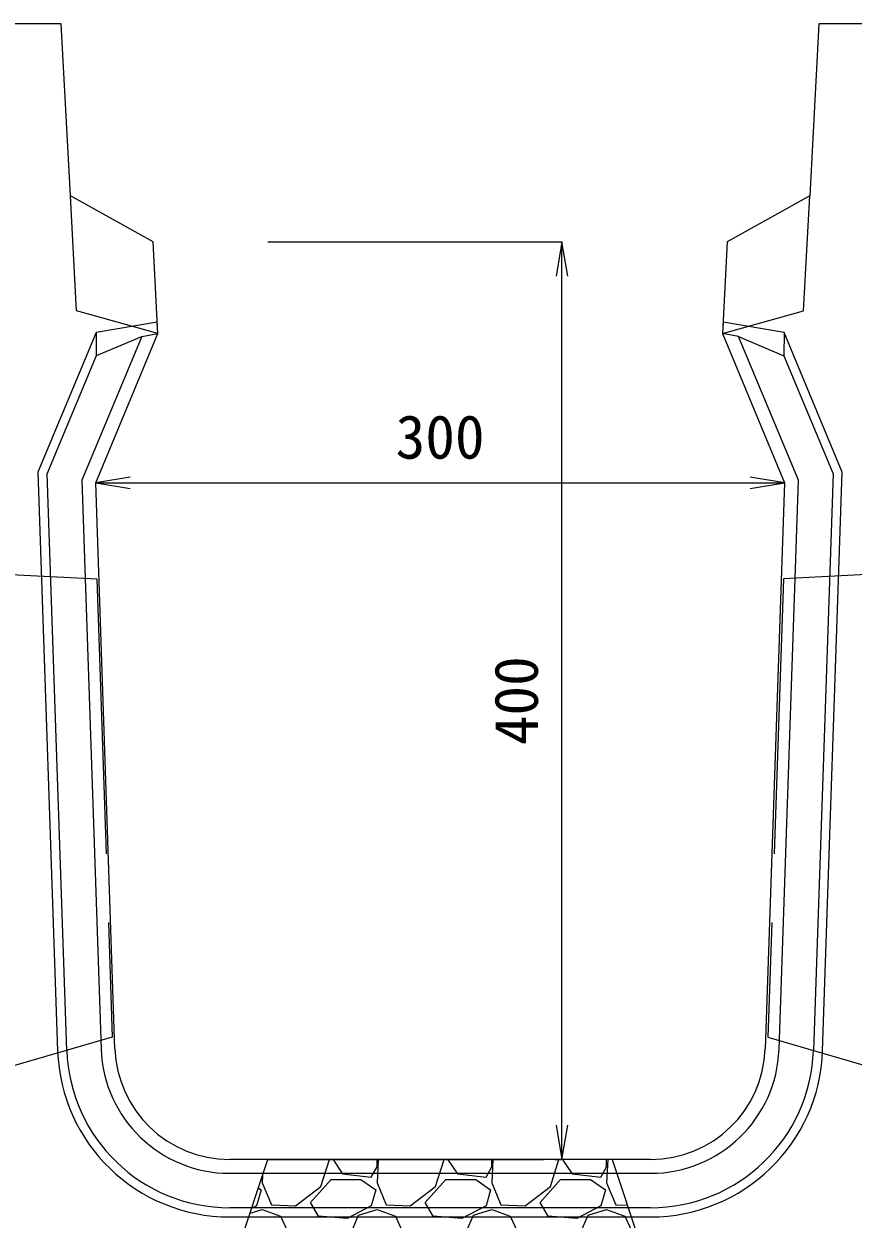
# Model space of a CAD drawing. Units: millimetres at full size, sheet at 1:20. Extents: x 0 to 23340, y -4498 to 8520.
# Drawn here: x 896 to 1257, y 4205 to 4726 of the extents above; entities that cross this region are included whole.
import ezdxf
from ezdxf.enums import TextEntityAlignment as Align

# ---------------------------------------------------------------- set-up
doc = ezdxf.new("R2010")
doc.units = ezdxf.units.MM
doc.header["$LTSCALE"] = 20
doc.linetypes.add('DASHED', pattern=[7.5, 6, -1.5])
for name, color, linetype, lineweight in [('HOLE', 7, 'DASHED', 13), ('KIJUN', 5, 'Continuous', 5), ('SUNPO', 3, 'Continuous', 13), ('ﾊｯﾁﾝｸﾞ', 7, 'Continuous', 5)]:
    doc.layers.add(name, color=color, linetype=linetype, lineweight=lineweight)
doc.styles.add('ＭＳ ゴシック', font='')
doc.styles.get('ＭＳ ゴシック').set_extended_font_data('MS Gothic')

# ---------------------------------------------------------------- blocks, each defined once
blk = doc.blocks.new('open_arrow')
at = {"color": 0, "linetype": 'Continuous', "lineweight": -2}
blk.add_lwpolyline([(7.5, 1.25), (0, 0), (7.5, -1.25)], dxfattribs=at)

msp = doc.modelspace()

# ---------------------------------------------------------------- linework, layer by layer
at = {"layer": 'HOLE'}
for points in [[(867.48, 4487.37), (927.9, 4484.39), (934.68, 4284.5), (867.48, 4264.97)], [(1287.48, 4487.37), (1227.07, 4484.39), (1220.29, 4284.5), (1287.48, 4264.97)]]:
    msp.add_lwpolyline(points, dxfattribs=at)
msp.add_lwpolyline([(1002.48, 4231.2), (1152.48, 4231.2), (1177.48, 4156.2), (977.48, 4156.2)], close=True, dxfattribs=at)
at = {"layer": 'KIJUN'}
for p, q in [((927.61, 4591.66), (927.73, 4581.53)), ((947.49, 4590), (954.48, 4591.2)), ((1207.48, 4590), (1200.48, 4591.2)), ((1227.36, 4591.66), (1227.24, 4581.53)), ((914.86, 4278.79), (906.34, 4530.04)), ((935.85, 4279.5), (927.48, 4526.2)), ((1169.15, 4231.2), (985.82, 4231.2)), ((985.82, 4225.2), (1169.15, 4225.2)), ((1169.15, 4210.2), (985.82, 4210.2)), ((985.82, 4206.2), (1169.15, 4206.2))]:
    msp.add_line(p, q, dxfattribs=at)
at = {"layer": 'KIJUN', "color": 7, "lineweight": 13}
msp.add_line((1169.15, 4231.2), (985.82, 4231.2), dxfattribs=at)
for points in [[(952.48, 4631.2), (916.48, 4651.2), (912.48, 4726.2), (870.48, 4726.2), (867.48, 4723.2), (867.48, 4176.2), (887.48, 4156.2), (1267.48, 4156.2), (1287.48, 4176.2), (1287.48, 4723.2), (1284.48, 4726.2), (1242.48, 4726.2), (1238.48, 4651.2), (1202.48, 4631.2), (1200.48, 4591.2), (1227.48, 4526.2), (1219.12, 4279.5)], [(935.85, 4279.5), (927.48, 4526.2), (954.48, 4591.2), (952.48, 4631.2)]]:
    msp.add_lwpolyline(points, dxfattribs=at)
at = {"layer": 'KIJUN', "color": 7, "linetype": 'DASHED', "lineweight": 13}
for points in [[(954.48, 4591.2), (919.15, 4601.2), (916.48, 4651.2)], [(1200.48, 4591.2), (1235.82, 4601.2), (1238.48, 4651.2)]]:
    msp.add_lwpolyline(points, dxfattribs=at)
at = {"layer": 'KIJUN'}
for points in [[(927.48, 4526.2), (954.48, 4591.2), (954.23, 4596.23), (927.61, 4591.66), (902.32, 4530.77), (910.86, 4278.66)], [(1244.11, 4278.66), (1252.65, 4530.77), (1227.36, 4591.66), (1200.74, 4596.23), (1200.48, 4591.2), (1227.48, 4526.2), (1219.12, 4279.5)], [(906.34, 4530.04), (927.79, 4581.66), (947.49, 4590), (921.44, 4527.29), (929.85, 4279.3)], [(1225.12, 4279.3), (1233.53, 4527.29), (1207.48, 4590), (1227.24, 4581.53), (1248.63, 4530.04), (1240.11, 4278.79)]]:
    msp.add_lwpolyline(points, dxfattribs=at)
for centre, radius, start, end in [((985.82, 4281.2), 75, 181.9415, 270), ((985.82, 4281.2), 71, 181.9415, 270), ((985.82, 4281.2), 56, 181.9415, 270), ((985.82, 4281.2), 50, 181.9415, 270), ((1169.15, 4281.2), 50, 270, 358.0585), ((1169.15, 4281.2), 56, 270, 358.0585), ((1169.15, 4281.2), 71, 270, 358.0585), ((1169.15, 4281.2), 75, 270, 358.0585)]:
    msp.add_arc(centre, radius, start, end, dxfattribs=at)
at = {"layer": 'KIJUN', "color": 7, "lineweight": 13}
for centre, start, end in [((985.82, 4281.2), 181.9415, 270), ((1169.15, 4281.2), 270, 358.0585)]:
    msp.add_arc(centre, 50, start, end, dxfattribs=at)
at = {"layer": 'SUNPO'}
for p, q in [((1002.48, 4631.2), (1130.57, 4631.2)), ((1130.57, 4231.2), (1130.57, 4631.2)), ((927.48, 4526.2), (1227.48, 4526.2)), ((1127.48, 4231.2), (1130.57, 4231.2))]:
    msp.add_line(p, q, dxfattribs=at)
at = {"layer": 'ﾊｯﾁﾝｸﾞ'}
for p, q in [((1025.5, 4219.5), (1029.24, 4231.2)), ((1031.2, 4231.2), (1031, 4231)), ((1031, 4231), (1035, 4225)), ((1050, 4231), (1049.78, 4231.2)), ((1050.49, 4231.2), (1050, 4221)), ((1050, 4228), (1050, 4231)), ((1075.5, 4219.5), (1079.24, 4231.2)), ((1081.2, 4231.2), (1081, 4231)), ((1081, 4231), (1085, 4225)), ((1100, 4231), (1099.78, 4231.2)), ((1100.49, 4231.2), (1100, 4221)), ((1100, 4228), (1100, 4231)), ((1125.5, 4219.5), (1129.24, 4231.2)), ((1131.2, 4231.2), (1131, 4231)), ((1131, 4231), (1135, 4225)), ((1150, 4231), (1149.78, 4231.2)), ((1150.49, 4231.2), (1150, 4221)), ((1150, 4228), (1150, 4231)), ((1035, 4225), (1047.5, 4223.5)), ((1047.5, 4223.5), (1050, 4228)), ((1085, 4225), (1097.5, 4223.5)), ((1097.5, 4223.5), (1100, 4228)), ((1135, 4225), (1147.5, 4223.5)), ((1147.5, 4223.5), (1150, 4228)), ((1000.15, 4224.2), (1000, 4221)), ((1000, 4221), (1004, 4211.5)), ((1021, 4212.5), (1030, 4222.5)), ((1030, 4222.5), (1043, 4222.5)), ((1043, 4222.5), (1049.5, 4218)), ((1050, 4221), (1054, 4211.5)), ((1071, 4212.5), (1080, 4222.5)), ((1080, 4222.5), (1093, 4222.5)), ((1093, 4222.5), (1099.5, 4218)), ((1100, 4221), (1104, 4211.5)), ((1121, 4212.5), (1130, 4222.5)), ((1130, 4222.5), (1143, 4222.5)), ((1143, 4222.5), (1149.5, 4218)), ((1150, 4221), (1154, 4211.5)), ((999.5, 4218), (997.5, 4211)), ((998.35, 4218.8), (999.5, 4218)), ((1014.5, 4211), (1025.5, 4219.5)), ((1049.5, 4218), (1047.5, 4211)), ((1064.5, 4211), (1075.5, 4219.5)), ((1099.5, 4218), (1097.5, 4211)), ((1114.5, 4211), (1125.5, 4219.5)), ((1149.5, 4218), (1147.5, 4211)), ((994.7, 4207.84), (1000, 4209.5)), ((997.5, 4211), (995.38, 4209.89)), ((1000, 4209.5), (1008, 4206.5)), ((1004, 4211.5), (1014.5, 4211)), ((1024.5, 4206.5), (1021, 4212.5)), ((1047.5, 4211), (1037, 4205.5)), ((1042, 4207), (1050, 4209.5)), ((1050, 4209.5), (1058, 4206.5)), ((1054, 4211.5), (1064.5, 4211)), ((1074.5, 4206.5), (1071, 4212.5)), ((1097.5, 4211), (1087, 4205.5)), ((1092, 4207), (1100, 4209.5)), ((1100, 4209.5), (1108, 4206.5)), ((1104, 4211.5), (1114.5, 4211)), ((1124.5, 4206.5), (1121, 4212.5)), ((1147.5, 4211), (1137, 4205.5)), ((1142, 4207), (1150, 4209.5)), ((1150, 4209.5), (1158, 4206.5)), ((1154, 4211.5), (1159.13, 4211.26)), ((1008, 4206.5), (1011, 4200)), ((1037, 4205.5), (1024.5, 4206.5)), ((1039, 4200), (1042, 4207)), ((1058, 4206.5), (1061, 4200)), ((1087, 4205.5), (1074.5, 4206.5)), ((1089, 4200), (1092, 4207)), ((1108, 4206.5), (1111, 4200)), ((1137, 4205.5), (1124.5, 4206.5)), ((1139, 4200), (1142, 4207)), ((1158, 4206.5), (1161, 4200))]:
    msp.add_line(p, q, dxfattribs=at)

# ---------------------------------------------------------------- block references
at = {"layer": 'SUNPO', "xscale": 2, "yscale": 2}
for p, rotation in [((1130.57, 4631.2), 270), ((1227.48, 4526.2), 180), ((1130.57, 4231.2), 90)]:
    msp.add_blockref('open_arrow', p, dxfattribs=dict(at, rotation=rotation))
msp.add_blockref('open_arrow', (927.48, 4526.2), dxfattribs=at)

# ---------------------------------------------------------------- texts
at = {"layer": 'SUNPO', "style": 'ＭＳ ゴシック'}
msp.add_text('300', height=18.99, dxfattribs=at).set_placement((1077.48, 4546.2), align=Align.MIDDLE_CENTER)
msp.add_text('400', height=18.99, rotation=90, dxfattribs=at).set_placement((1110.57, 4431.2), align=Align.MIDDLE_CENTER)

doc.saveas('drawing.dxf')
